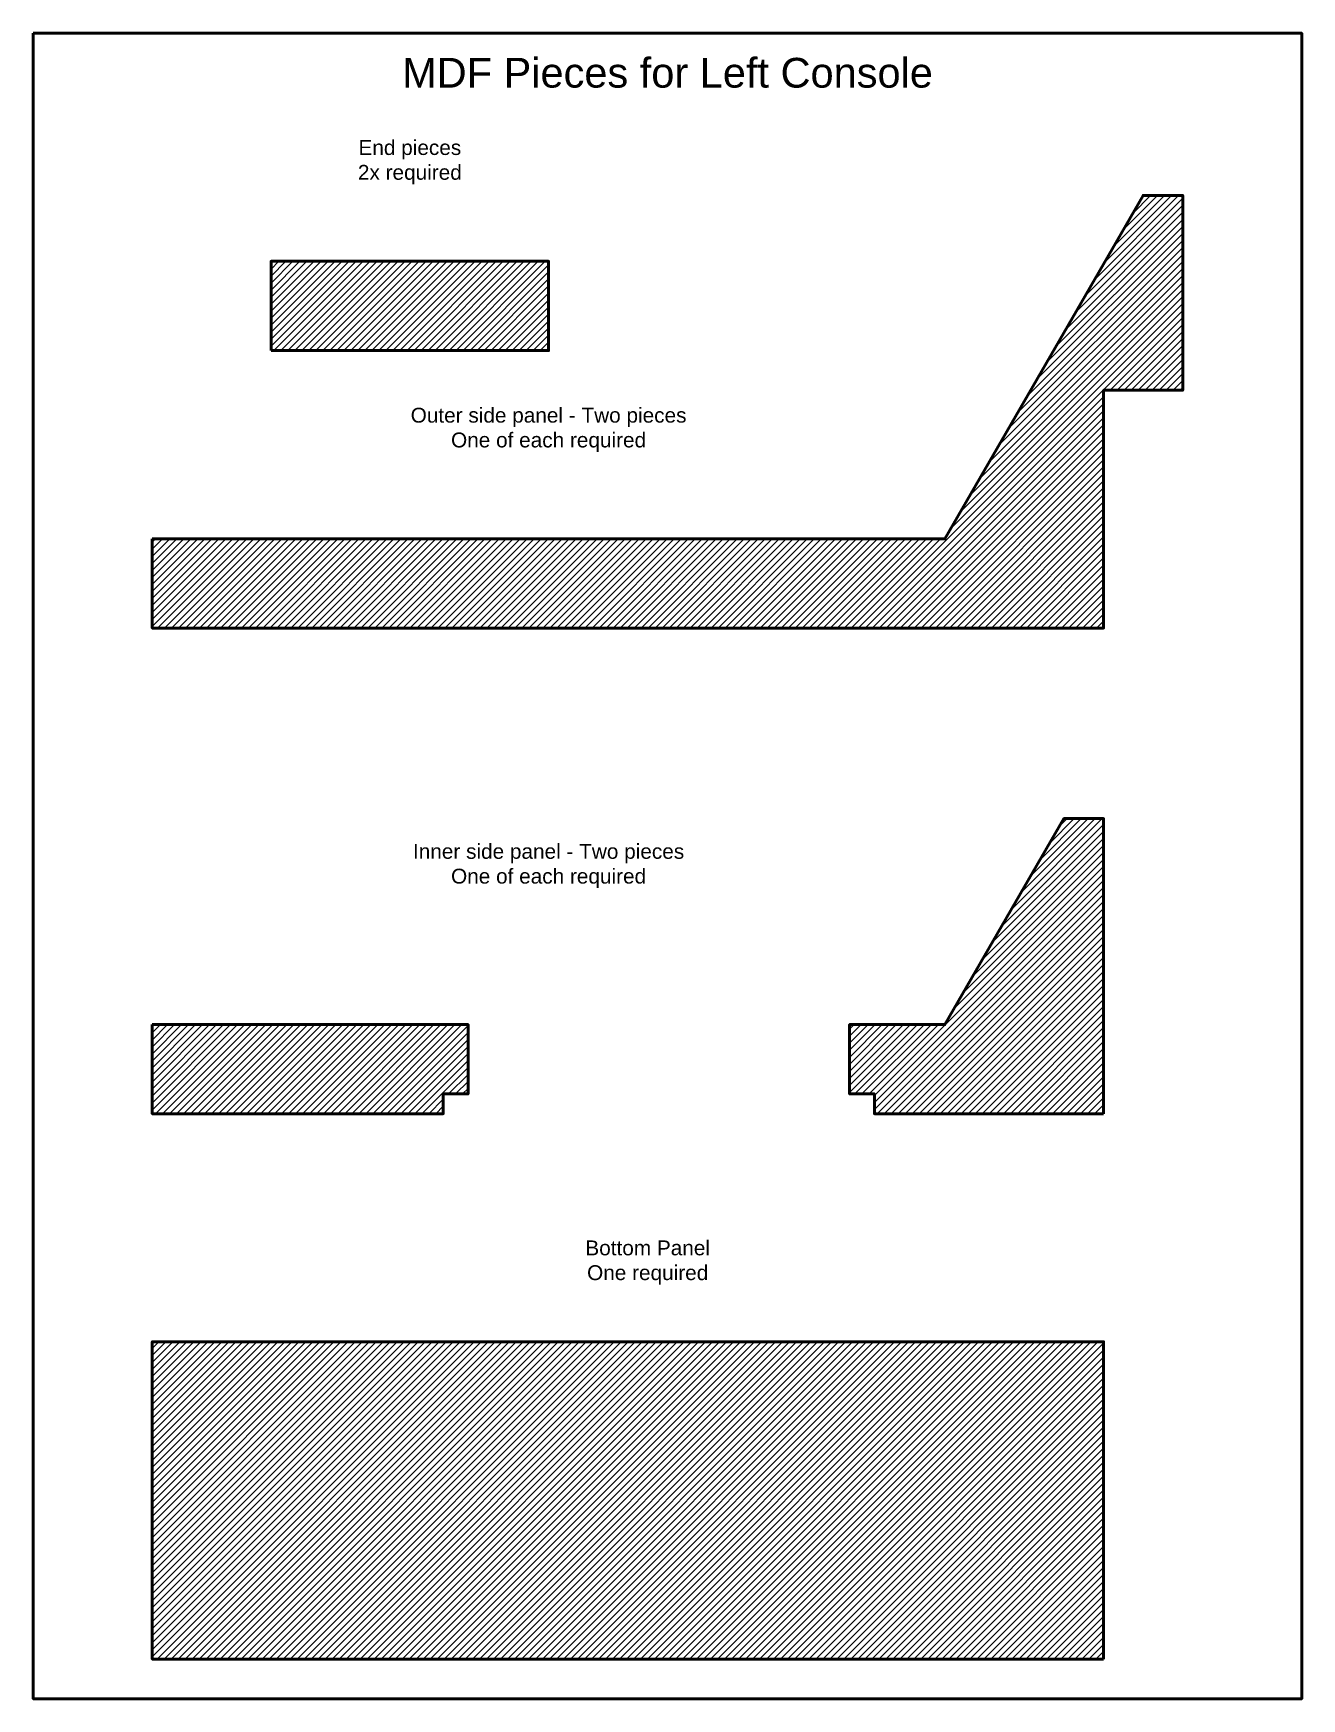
# Model space of a CAD drawing. Header units: inches. Extents: x 1 to 33, y 1 to 43.
import ezdxf

# ---------------------------------------------------------------- set-up
doc = ezdxf.new("R2010")
doc.units = ezdxf.units.IN
doc.header["$MEASUREMENT"] = 0
doc.linetypes.add('ACAD_ISO02W100', pattern=[15, 12, -3])
for name, color, linetype, lineweight, true_color in [('Construction', 252, 'ACAD_ISO02W100', 25, 0xa0a0a4), ('Dimension', 1, 'Continuous', 13, 0xff0000), ('Hatch', 252, 'Continuous', 25, 0xa0a0a4), ('PageBorder', 5, 'Continuous', 50, 0x0000ff), ('Visible', 7, 'Continuous', 50, 0x000000)]:
    doc.layers.add(name, color=color, linetype=linetype, lineweight=lineweight, true_color=true_color)
doc.styles.add('textstyle0', font='')
doc.styles.add('textstyle1', font='')
doc.styles.add('textstyle2', font='')
doc.styles.add('textstyle3', font='')
doc.styles.add('textstyle4', font='')
doc.styles.get('textstyle0').set_extended_font_data('Arial')
doc.styles.get('textstyle1').set_extended_font_data('Arial')
doc.styles.get('textstyle2').set_extended_font_data('Arial')
doc.styles.get('textstyle3').set_extended_font_data('Arial')
doc.styles.get('textstyle4').set_extended_font_data('Arial')
pattern_1 = [(45, (0, 0), (-0.08838835, 0.08838835), [])]

msp = doc.modelspace()

# ---------------------------------------------------------------- hatches: boundary and pattern name
at = {"layer": 'Hatch'}
h = msp.add_hatch(dxfattribs=at)
h.set_pattern_fill('ANSI31', color=256, scale=2, style=0)
h.set_pattern_definition(pattern_1)
h.paths.add_polyline_path([(4, 30.25), (24, 30.25), (29, 38.91), (30, 38.91), (30, 34), (28, 34), (28, 28), (4, 28)])
h = msp.add_hatch(dxfattribs=at)
h.set_pattern_fill('ANSI31', color=256, scale=2, style=0)
h.set_pattern_definition(pattern_1)
h.paths.add_polyline_path([(7, 35), (7, 37.25), (14, 37.25), (14, 35)])
h = msp.add_hatch(dxfattribs=at)
h.set_pattern_fill('ANSI31', color=256, scale=2, style=0)
h.set_pattern_definition(pattern_1)
h.paths.add_polyline_path([(28, 15.75), (22.219, 15.75), (22.219, 16.25), (21.594, 16.25), (21.594, 18), (24, 18), (27, 23.196), (28, 23.196)])
h = msp.add_hatch(dxfattribs=at)
h.set_pattern_fill('ANSI31', color=256, scale=2, style=0)
h.set_pattern_definition(pattern_1)
h.paths.add_polyline_path([(4, 18), (11.969, 18), (11.969, 16.25), (11.344, 16.25), (11.344, 15.75), (4, 15.75)])
h = msp.add_hatch(dxfattribs=at)
h.set_pattern_fill('ANSI31', color=256, scale=2, style=0)
h.set_pattern_definition(pattern_1)
h.paths.add_polyline_path([(28, 2), (4, 2), (4, 10), (28, 10)])

# ---------------------------------------------------------------- linework, layer by layer
at = {"layer": 'Construction'}
msp.add_lwpolyline([(28, 28), (28, 34)], dxfattribs=at)
at = {"layer": 'PageBorder', "flags": 128}
msp.add_lwpolyline([(1, 43), (33, 43), (33, 1), (1, 1)], close=True, dxfattribs=at)
at = {"layer": 'Visible'}
for points in [[(4, 30.25), (24, 30.25), (29, 38.91), (30, 38.91), (30, 34), (28, 34), (28, 28), (4, 28)], [(28, 15.75), (22.219, 15.75), (22.219, 16.25), (21.594, 16.25), (21.594, 18), (24, 18), (27, 23.196), (28, 23.196)], [(4, 18), (11.969, 18), (11.969, 16.25), (11.344, 16.25), (11.344, 15.75), (4, 15.75)]]:
    msp.add_lwpolyline(points, close=True, dxfattribs=at)
at = {"layer": 'Visible', "flags": 128}
for points in [[(7, 35), (7, 37.25), (14, 37.25), (14, 35)], [(28, 2), (4, 2), (4, 10), (28, 10)]]:
    msp.add_lwpolyline(points, close=True, dxfattribs=at)

# ---------------------------------------------------------------- texts
at = {"layer": 'Dimension', "char_height": 0.375, "attachment_point": 5}
for s, insert, style in [('End pieces\\P2x required', (10.5, 39.75), 'textstyle0'), ('Outer side panel - Two pieces\\POne of each required', (14, 33), 'textstyle3'), ('Inner side panel - Two pieces\\POne of each required', (14, 22), 'textstyle1'), ('Bottom Panel\\POne required', (16.5, 12), 'textstyle4')]:
    msp.add_mtext(s, dxfattribs=dict(at, insert=insert, style=style))
at = {"layer": 'PageBorder', "insert": (17, 42), "char_height": 0.75, "attachment_point": 5, "style": 'textstyle2'}
msp.add_mtext('MDF Pieces for Left Console', dxfattribs=at)

doc.saveas('drawing.dxf')
